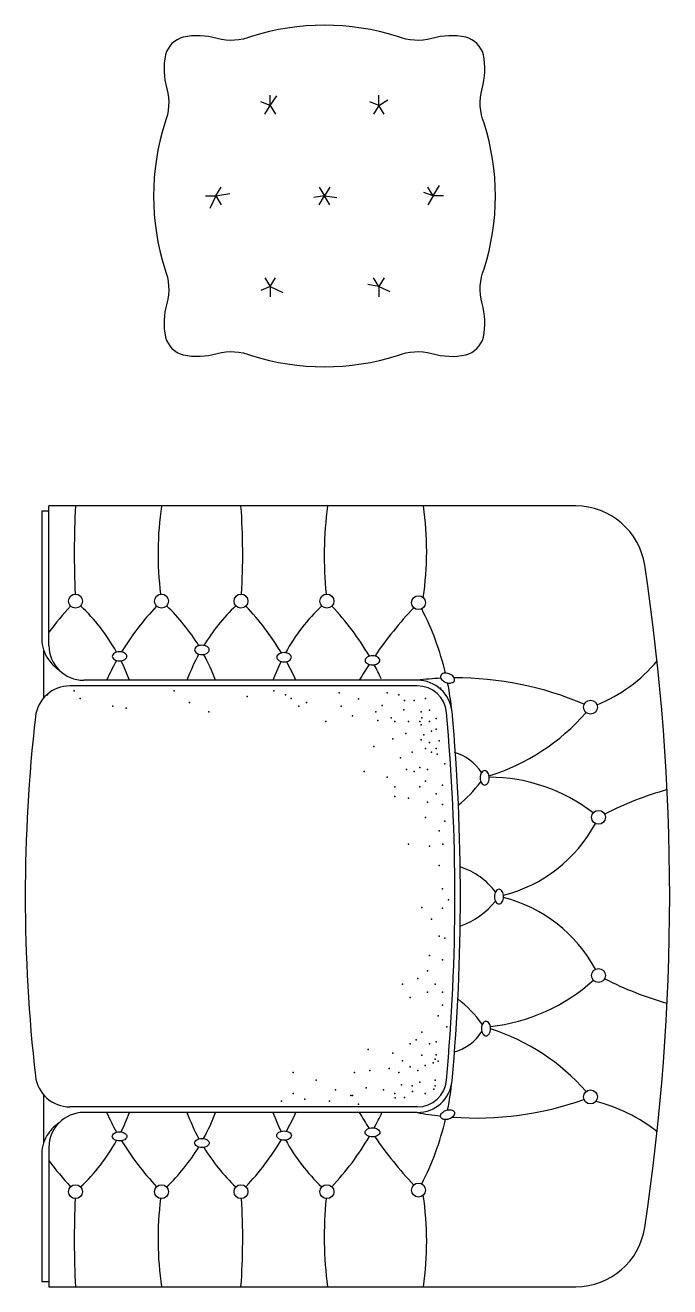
# Model space of a CAD drawing. Header units: inches. Extents: x 4.9 to 47.4, y 12.3 to 37.1.
# Drawn here: x 40.098 to 41.022, y 31.893 to 33.702 of the extents above; entities that cross this region are included whole.
import ezdxf

# ---------------------------------------------------------------- set-up
doc = ezdxf.new("R2010")
doc.units = ezdxf.units.IN
doc.header["$MEASUREMENT"] = 0
doc.layers.add('02', color=2, linetype='Continuous')

msp = doc.modelspace()

# ---------------------------------------------------------------- linework, layer by layer
at = {"layer": '02'}
for p, q in [((40.4487, 33.5875), (40.4353, 33.5926)), ((40.4411, 33.5747), (40.4487, 33.5875)), ((40.4487, 33.5875), (40.4487, 33.6023)), ((40.4487, 33.5875), (40.4582, 33.6012)), ((40.4487, 33.5875), (40.4564, 33.5747)), ((40.6044, 33.5875), (40.5914, 33.5926)), ((40.6044, 33.5875), (40.5968, 33.5747)), ((40.6044, 33.5875), (40.6044, 33.6023)), ((40.6044, 33.5875), (40.6172, 33.5954)), ((40.612, 33.5747), (40.6044, 33.5875)), ((40.3709, 33.4575), (40.3785, 33.4702)), ((40.3709, 33.4575), (40.3909, 33.4609)), ((40.519, 33.4702), (40.5266, 33.4575)), ((40.5342, 33.4702), (40.5266, 33.4575)), ((40.6823, 33.4575), (40.6688, 33.4623)), ((40.6823, 33.4575), (40.6746, 33.4702)), ((40.6823, 33.4575), (40.6917, 33.4724)), ((40.3561, 33.4575), (40.3709, 33.4575)), ((40.3709, 33.4575), (40.3622, 33.4394)), ((40.3709, 33.4575), (40.3785, 33.4447)), ((40.5266, 33.4575), (40.5112, 33.4552)), ((40.519, 33.4447), (40.5266, 33.4575)), ((40.5266, 33.4575), (40.5441, 33.4552)), ((40.5342, 33.4447), (40.5266, 33.4575)), ((40.6823, 33.4575), (40.6746, 33.4447)), ((40.6971, 33.4575), (40.6823, 33.4575)), ((40.4411, 33.3402), (40.4487, 33.3275)), ((40.4487, 33.3275), (40.4564, 33.3402)), ((40.6044, 33.3275), (40.5968, 33.3402)), ((40.612, 33.3402), (40.6044, 33.3275)), ((40.4487, 33.3275), (40.4353, 33.3221)), ((40.4487, 33.3275), (40.4487, 33.3126)), ((40.4487, 33.3275), (40.4668, 33.3192)), ((40.6044, 33.3275), (40.5886, 33.3307)), ((40.6044, 33.3275), (40.6044, 33.3126)), ((40.6044, 33.3275), (40.6201, 33.3207)), ((40.1315, 32.8128), (40.1315, 33.0128)), ((40.6597, 32.7628), (40.1815, 32.7628)), ((40.6597, 32.7548), (40.1618, 32.7548)), ((40.6597, 32.1508), (40.1618, 32.1508)), ((40.6597, 32.1428), (40.1815, 32.1428)), ((40.1315, 32.0928), (40.1315, 31.8928))]:
    msp.add_line(p, q, dxfattribs=at)
msp.add_lwpolyline([(40.7292, 33.6853, 0.125605), (40.6805, 33.6833, -0.161116), (40.6311, 33.6863, 0.15474), (40.422, 33.6863, -0.161116), (40.3726, 33.6833, 0.125605), (40.324, 33.6853, 0.268805), (40.2987, 33.6601, 0.125605), (40.3007, 33.6114, -0.161116), (40.2978, 33.562, 0.15474), (40.2978, 33.3529, -0.161116), (40.3007, 33.3035, 0.125605), (40.2987, 33.2549, 0.268805), (40.324, 33.2296, 0.125605), (40.3726, 33.2316, -0.161116), (40.422, 33.2287, 0.15474), (40.6311, 33.2287, -0.161116), (40.6805, 33.2316, 0.125605), (40.7292, 33.2296, 0.268805), (40.7544, 33.2549, 0.125605), (40.7524, 33.3035, -0.161116), (40.7554, 33.3529, 0.15474), (40.7554, 33.562, -0.161116), (40.7524, 33.6114, 0.125605), (40.7544, 33.6601, 0.268805)], format="xyb", close=True, dxfattribs=at)
for points in [[(40.1315, 31.8928), (40.8868, 31.8928, 0.37069), (40.9856, 31.9778, 0.075568), (40.9856, 32.9278, 0.37069), (40.8868, 33.0128), (40.1315, 33.0128)], [(40.1315, 33.0053), (40.1215, 33.0053), (40.1215, 32.8218, 0.07759)], [(40.3411, 32.8041, 0.185362), (40.3467, 32.8004, 0.127343), (40.3551, 32.8004, 0.185663), (40.3607, 32.8041, 0.30129), (40.3607, 32.8088, 0.107136), (40.3583, 32.8111, 0.076468), (40.3551, 32.8125, 0.127343), (40.3467, 32.8125, 0.076468), (40.3435, 32.8111, 0.107136), (40.3411, 32.8088, 0.30129), (40.3411, 32.8041)], [(40.2231, 32.7948, 0.107136), (40.2254, 32.7925, 0.076468), (40.2286, 32.7911, 0.127343), (40.237, 32.7911, 0.076468), (40.2402, 32.7925, 0.107136), (40.2426, 32.7948, 0.30129), (40.2426, 32.7994, 0.184481), (40.237, 32.8031, 0.127343), (40.2286, 32.8031, 0.184781), (40.2231, 32.7994, 0.30129), (40.2231, 32.7948)], [(40.4589, 32.7935, 0.107136), (40.4613, 32.7912, 0.076468), (40.4645, 32.7898, 0.127343), (40.4729, 32.7898, 0.076468), (40.4761, 32.7912, 0.107136), (40.4785, 32.7935, 0.30129), (40.4785, 32.7982, 0.107136), (40.4761, 32.8005, 0.076468), (40.4729, 32.8019, 0.127343), (40.4645, 32.8019, 0.076468), (40.4613, 32.8005, 0.107136), (40.4589, 32.7982, 0.30129), (40.4589, 32.7935)], [(40.5856, 32.789, 0.185362), (40.5912, 32.7853, 0.127343), (40.5996, 32.7853, 0.185663), (40.6052, 32.789, 0.30129), (40.6052, 32.7937, 0.107136), (40.6028, 32.796, 0.076468), (40.5996, 32.7974, 0.127343), (40.5912, 32.7974, 0.076468), (40.588, 32.796, 0.107136), (40.5856, 32.7937, 0.30129), (40.5856, 32.789)], [(40.693, 32.7671, 0.107136), (40.6945, 32.7641, 0.076468), (40.697, 32.7617, 0.127343), (40.7049, 32.7588, 0.076468), (40.7084, 32.759, 0.107136), (40.7114, 32.7603, 0.30129), (40.713, 32.7647, 0.107136), (40.7116, 32.7676, 0.076468), (40.7091, 32.7701, 0.127343), (40.7012, 32.773, 0.076468), (40.6977, 32.7728, 0.107136), (40.6947, 32.7715, 0.30129), (40.693, 32.7671)], [(40.1122, 32.7104, 0.056313), (40.1122, 32.1952, 0.150387)], [(40.7539, 32.6326, 0.185568), (40.7502, 32.627, 0.127343), (40.7502, 32.6186, 0.184576), (40.7539, 32.6131, 0.30129), (40.7585, 32.6131, 0.107136), (40.7608, 32.6154, 0.076468), (40.7622, 32.6186, 0.127343), (40.7622, 32.627, 0.076468), (40.7608, 32.6302, 0.107136), (40.7585, 32.6326, 0.30129), (40.7539, 32.6326)], [(40.7745, 32.4622, 0.107136), (40.7722, 32.4598, 0.076468), (40.7708, 32.4566, 0.127343), (40.7708, 32.4482, 0.076468), (40.7722, 32.445, 0.107136), (40.7745, 32.4426, 0.30129), (40.7792, 32.4426, 0.185156), (40.7828, 32.4482, 0.127343), (40.7828, 32.4566, 0.184987), (40.7792, 32.4622, 0.30129), (40.7745, 32.4622)], [(40.7557, 32.273, 0.107136), (40.7534, 32.2706, 0.076468), (40.752, 32.2674, 0.127343), (40.752, 32.259, 0.076468), (40.7534, 32.2558, 0.107136), (40.7557, 32.2534, 0.30129), (40.7603, 32.2534, 0.107136), (40.7626, 32.2558, 0.076468), (40.764, 32.259, 0.127343), (40.764, 32.2674, 0.184987), (40.7603, 32.273, 0.30129), (40.7557, 32.273)], [(40.1239, 32.1682), (40.1239, 32.099, 0.07759)], [(40.6947, 32.1341, -0.30129), (40.693, 32.1385, -0.107136), (40.6945, 32.1414, -0.076468), (40.697, 32.1439, -0.127343), (40.7049, 32.1468, -0.076468), (40.7084, 32.1466, -0.107136), (40.7114, 32.1453, -0.30129), (40.713, 32.1409, -0.185422), (40.7091, 32.1355, -0.127343), (40.7012, 32.1326, -0.076468), (40.6977, 32.1328, -0.107136), (40.6947, 32.1341, -0.147373)], [(40.2231, 32.1062, -0.30129), (40.2231, 32.1108, -0.184781), (40.2286, 32.1145, -0.127343), (40.237, 32.1145, -0.184481), (40.2426, 32.1108, -0.30129), (40.2426, 32.1062, -0.107136), (40.2402, 32.1038, -0.076468), (40.237, 32.1025, -0.127343), (40.2286, 32.1025, -0.076468), (40.2254, 32.1038, -0.107136), (40.2231, 32.1062, -0.147373)], [(40.3411, 32.0968, -0.30129), (40.3411, 32.1014, -0.107136), (40.3435, 32.1037, -0.076468), (40.3467, 32.1051, -0.127343), (40.3551, 32.1051, -0.076468), (40.3583, 32.1037, -0.107136), (40.3607, 32.1014, -0.30129), (40.3607, 32.0968, -0.107136), (40.3583, 32.0945, -0.076468), (40.3551, 32.0931, -0.127343), (40.3467, 32.0931, -0.076468), (40.3435, 32.0945, -0.107136), (40.3411, 32.0968, -0.147373)], [(40.4589, 32.1074, -0.30129), (40.4589, 32.1121, -0.107136), (40.4613, 32.1144, -0.076468), (40.4645, 32.1157, -0.127343), (40.4729, 32.1157, -0.076468), (40.4761, 32.1144, -0.107136), (40.4785, 32.1121, -0.30129), (40.4785, 32.1074, -0.107136), (40.4761, 32.1051, -0.076468), (40.4729, 32.1037, -0.127343), (40.4645, 32.1037, -0.076468), (40.4613, 32.1051, -0.107136), (40.4589, 32.1074, -0.147373)], [(40.5856, 32.1119, -0.30129), (40.5856, 32.1165, -0.107136), (40.588, 32.1188, -0.076468), (40.5912, 32.1202, -0.127343), (40.5996, 32.1202, -0.076468), (40.6028, 32.1188, -0.107136), (40.6052, 32.1165, -0.30129), (40.6052, 32.1119, -0.107136), (40.6028, 32.1096, -0.076468), (40.5996, 32.1082, -0.127343), (40.5912, 32.1082, -0.076468), (40.588, 32.1096, -0.107136), (40.5856, 32.1119, -0.147373)]]:
    msp.add_lwpolyline(points, format="xyb", dxfattribs=at)
for points in [[(40.1239, 32.8066), (40.1239, 32.7374)], [(40.1215, 32.0838), (40.1215, 31.9003), (40.1315, 31.9003)]]:
    msp.add_lwpolyline(points, dxfattribs=at)
for centre in [(40.1697, 32.8764), (40.2929, 32.8764), (40.4069, 32.8764), (40.5301, 32.8764), (40.6614, 32.8741), (40.908, 32.7242), (40.9194, 32.5662), (40.9194, 32.3394), (40.908, 32.1651), (40.1697, 32.0292), (40.2929, 32.0292), (40.4069, 32.0292), (40.5301, 32.0292), (40.6614, 32.0315)]:
    msp.add_circle(centre, 0.01, dxfattribs=at)
for centre, radius, start, end in [((41.5212, 32.9446), 1.3533, 177.1117, 182.4649), ((40.7585, 32.9446), 0.4705, 171.6675, 187.1148), ((39.4768, 32.9446), 0.9326, 356.4213, 4.193), ((41.078, 32.941), 0.5517, 172.5248, 185.6876), ((40.2108, 32.9485), 0.4623, 351.6595, 7.9978), ((40.4505, 32.5975), 0.3958, 136.6452, 143.698), ((39.982, 32.6654), 0.2824, 29.1773, 46.3166), ((40.5738, 32.5975), 0.3958, 136.6452, 148.6532), ((40.1052, 32.6654), 0.2824, 31.3631, 46.3166), ((40.5946, 32.6654), 0.2824, 133.6834, 148.5443), ((40.1261, 32.5975), 0.3958, 31.1061, 43.3548), ((40.7178, 32.6654), 0.2824, 133.6834, 151.0132), ((40.2493, 32.5975), 0.3958, 30.3209, 43.3548), ((41.0856, 32.4626), 0.591, 136.8405, 145.4706), ((40.2958, 32.6762), 0.4157, 13.4773, 27.0526), ((40.1715, 32.8218), 0.05, 180, 215.4937), ((40.1815, 32.8128), 0.05, 180, 270), ((40.1844, 32.831), 0.0658, 215.4937, 234.4917), ((40.5946, 32.6654), 0.2824, 151.428, 159.8291), ((40.1052, 32.6654), 0.2824, 20.1709, 28.4881), ((40.5738, 32.5975), 0.3958, 150.7134, 155.315), ((39.982, 32.6654), 0.2824, 20.1709, 26.3353), ((40.7178, 32.6654), 0.2824, 153.8489, 159.8291), ((40.1261, 32.5975), 0.3958, 24.685, 29.0436), ((41.0856, 32.4626), 0.591, 146.8792, 149.4719), ((40.2493, 32.5975), 0.3958, 25.0261, 28.2764), ((40.8364, 32.9291), 0.217, 291.8992, 320.321), ((40.7154, 32.3031), 0.4631, 92.7094, 96.9143), ((40.6597, 32.7128), 0.05, 5.2141, 90), ((40.2958, 32.6762), 0.4157, 5.6825, 11.5002), ((40.7154, 32.3031), 0.4631, 66.6698, 90.3648), ((40.1618, 32.7048), 0.05, 90, 173.5538), ((40.6597, 32.7128), 0.042, 5.2141, 90), ((37.8105, 32.4528), 2.903, 354.7859, 5.2141), ((37.8105, 32.4528), 2.911, 354.7859, 5.2141), ((40.6729, 32.9145), 0.3024, 287.2352, 319.1172), ((40.6939, 32.5935), 0.0686, 32.541, 73.8184), ((40.601, 32.7307), 0.188, 308.4012, 322.7821), ((40.7619, 32.3789), 0.2448, 52.269, 89.7917), ((41.1474, 32.1435), 0.4802, 105.6487, 117.1424), ((40.7319, 32.6559), 0.2079, 284.3021, 331.686), ((40.6886, 32.3956), 0.1047, 37.3842, 71.3819), ((40.7319, 32.2497), 0.2079, 28.314, 75.6758), ((40.6886, 32.51), 0.1047, 288.6181, 322.3964), ((40.7363, 32.5266), 0.2619, 276.1231, 312.1747), ((41.1474, 32.762), 0.4802, 242.8576, 254.3513), ((40.601, 32.1583), 0.188, 36.2327, 51.5988), ((40.6939, 32.2955), 0.0686, 286.1816, 327.926), ((40.6736, 31.9749), 0.3019, 40.9509, 72.4596), ((40.1618, 32.2008), 0.05, 186.4462, 270), ((40.6597, 32.1928), 0.042, 270, 354.7859), ((40.6597, 32.1928), 0.05, 270, 354.7859), ((40.2958, 32.2294), 0.4157, 348.4998, 354.3175), ((40.7446, 32.5908), 0.456, 265.6314, 289.7392), ((40.8612, 31.9383), 0.2268, 51.1736, 76.1461), ((40.1815, 32.0928), 0.05, 90, 180), ((40.5738, 32.3081), 0.3958, 204.685, 209.2866), ((39.982, 32.2402), 0.2824, 333.6647, 339.8291), ((40.5946, 32.2402), 0.2824, 200.1709, 208.572), ((40.1052, 32.2402), 0.2824, 331.5119, 339.8291), ((40.7178, 32.2402), 0.2824, 200.1709, 206.1511), ((40.1261, 32.3081), 0.3958, 330.9564, 335.315), ((41.0856, 32.443), 0.591, 210.5281, 213.1208), ((40.2493, 32.3081), 0.3958, 331.7236, 335.315), ((40.7446, 32.5908), 0.456, 259.2675, 263.4941), ((40.1844, 32.0746), 0.0658, 125.5083, 144.5063), ((40.2958, 32.2294), 0.4157, 332.9474, 346.5227), ((40.1715, 32.0838), 0.05, 144.5063, 180), ((40.1261, 32.3081), 0.3958, 316.6452, 328.8939), ((40.2493, 32.3081), 0.3958, 316.6452, 329.6791), ((41.0856, 32.443), 0.591, 214.5294, 223.1595), ((39.982, 32.2402), 0.2824, 313.6834, 330.8227), ((40.5738, 32.3081), 0.3958, 211.3468, 223.3548), ((40.1052, 32.2402), 0.2824, 313.6834, 328.6369), ((40.5946, 32.2402), 0.2824, 211.4557, 226.3166), ((40.7178, 32.2402), 0.2824, 208.9868, 226.3166), ((40.4505, 32.3081), 0.3958, 216.302, 223.3548), ((41.5212, 31.961), 1.3533, 177.5351, 182.8883), ((40.7585, 31.961), 0.4705, 172.8852, 188.3325), ((39.4768, 31.961), 0.9326, 355.807, 3.5787), ((41.078, 31.9646), 0.5517, 174.3124, 187.4752), ((40.2108, 31.9571), 0.4623, 352.0022, 8.3405)]:
    msp.add_arc(centre, radius, start, end, dxfattribs=at)
for p in [(40.1294, 32.742), (40.168, 32.7475), (40.3111, 32.7475), (40.4157, 32.7393), (40.4542, 32.7475), (40.4707, 32.742), (40.5478, 32.7448), (40.6166, 32.7448), (40.6331, 32.742), (40.6928, 32.7515), (40.1762, 32.7365), (40.223, 32.7255), (40.2423, 32.7228), (40.3331, 32.731), (40.479, 32.7365), (40.49, 32.7255), (40.501, 32.731), (40.5505, 32.7255), (40.5752, 32.736), (40.6092, 32.7267), (40.6402, 32.7205), (40.6413, 32.7338), (40.6551, 32.7338), (40.6716, 32.7365), (40.6771, 32.72), (40.3606, 32.7173), (40.5285, 32.7035), (40.567, 32.7118), (40.6001, 32.7173), (40.603, 32.7051), (40.6221, 32.709), (40.6276, 32.7035), (40.6468, 32.7035), (40.6634, 32.7035), (40.665, 32.7175), (40.6661, 32.709), (40.6771, 32.7035), (40.6866, 32.7082), (40.6433, 32.6865), (40.665, 32.6989), (40.6689, 32.6843), (40.6799, 32.6898), (40.6866, 32.6927), (40.5973, 32.6678), (40.6248, 32.6788), (40.665, 32.6772), (40.6716, 32.665), (40.6771, 32.6733), (40.6866, 32.6649), (40.6909, 32.676), (40.6358, 32.6513), (40.6524, 32.6595), (40.6799, 32.6595), (40.6881, 32.6568), (40.5835, 32.632), (40.6441, 32.6348), (40.6551, 32.632), (40.6634, 32.6375), (40.6744, 32.6348), (40.6991, 32.643), (40.6166, 32.6238), (40.6716, 32.6183), (40.6959, 32.6123), (40.6276, 32.61), (40.6276, 32.5963), (40.6468, 32.5935), (40.6634, 32.61), (40.6866, 32.5999), (40.6744, 32.588), (40.6959, 32.5844), (40.6716, 32.566), (40.6991, 32.5605), (40.6909, 32.5468), (40.6468, 32.5275), (40.6771, 32.5248), (40.6964, 32.5275), (40.6909, 32.4973), (40.6959, 32.4638), (40.7046, 32.4478), (40.6661, 32.4368), (40.6959, 32.436), (40.6799, 32.4203), (40.6909, 32.3955), (40.6991, 32.3928), (40.6771, 32.368), (40.6959, 32.3617), (40.6744, 32.346), (40.6386, 32.3267), (40.6606, 32.335), (40.6854, 32.3267), (40.6496, 32.3075), (40.6742, 32.3153), (40.6959, 32.3153), (40.6959, 32.2968), (40.6897, 32.2813), (40.6661, 32.258), (40.7021, 32.2658), (40.5891, 32.2332), (40.6496, 32.2415), (40.6579, 32.247), (40.6773, 32.2411), (40.6866, 32.2442), (40.6248, 32.2277), (40.6386, 32.2167), (40.6661, 32.225), (40.6826, 32.214), (40.6854, 32.2195), (40.6866, 32.2256), (40.6897, 32.2163), (40.4817, 32.2002), (40.5698, 32.2002), (40.5918, 32.203), (40.6193, 32.2057), (40.6331, 32.2002), (40.6496, 32.2085), (40.6606, 32.203), (40.6711, 32.2102), (40.5147, 32.1892), (40.5863, 32.1782), (40.6371, 32.1823), (40.6524, 32.181), (40.6634, 32.1865), (40.6835, 32.1761), (40.6854, 32.1892), (40.6854, 32.181), (40.4652, 32.159), (40.4817, 32.17), (40.4982, 32.1617), (40.534, 32.159), (40.5423, 32.1755), (40.5643, 32.1672), (40.567, 32.1672), (40.6111, 32.1755), (40.6276, 32.17), (40.6278, 32.1638), (40.6413, 32.1645), (40.6526, 32.173), (40.6711, 32.1699), (40.5752, 32.1545)]:
    msp.add_point(p, dxfattribs=at)

doc.saveas('drawing.dxf')
